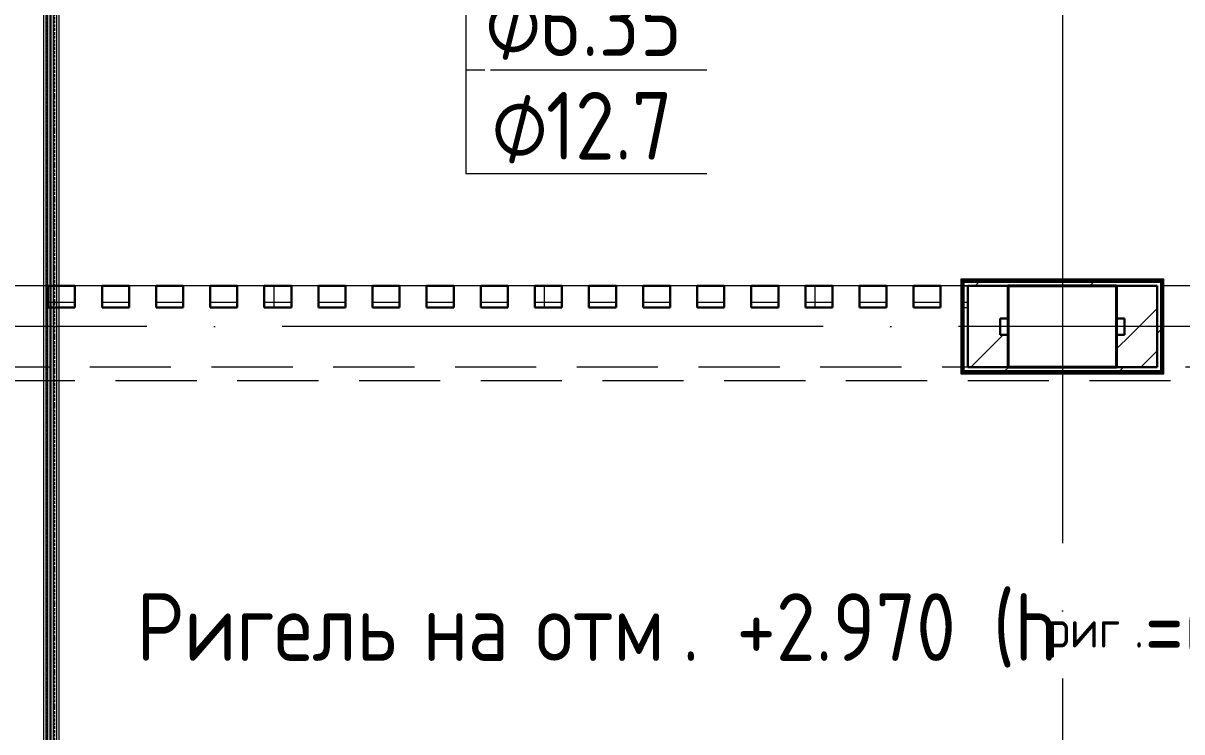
# Model space of a CAD drawing. Header units: millimetres. Extents: x -88595 to 880822, y -1054509 to -148035.
# Drawn here: x 173372 to 177655, y -278200 to -275580 of the extents above; entities that cross this region are included whole.
import ezdxf

# ---------------------------------------------------------------- set-up
doc = ezdxf.new("R2010")
doc.units = ezdxf.units.MM
for name, pattern in [('$0$ADSK_Осевая', [14, 10, -2, 0, -2]), ('ADSK_Линия сетки', [25, 20, -2.5, 0, -2.5]), ('ADSK_Сверху', [4.5, 3, -1.5]), ('ADSK_Штриховая_ш3 п1_5', [4.5, 3, -1.5])]:
    doc.linetypes.add(name, pattern=pattern)
for name, color, linetype, lineweight in [('Аннотация', 7, 'Continuous', 20), ('Изоляция', 7, 'Continuous', 18), ('Линии', 7, 'Continuous', 9), ('Марки', 7, 'Continuous', 20), ('Несущие колонны', 7, 'Continuous', 18), ('Оборудование', 7, 'Continuous', 18), ('Ограждение', 7, 'Continuous', 9), ('Оси', 7, 'Continuous', 9), ('Перекрытие', 7, 'Continuous', 18), ('Стены внутренние', 7, 'Continuous', 18), ('Стены наружные', 7, 'Continuous', 18), ('Стены штриховка', 7, 'Continuous', 9), ('Трубопровод', 7, 'Continuous', 18)]:
    doc.layers.add(name, color=color, linetype=linetype, lineweight=lineweight)
doc.styles.add('$0$GOST Common_10', font='GOST_Common.ttf', dxfattribs={"width": 0.9, "height": 250})
doc.styles.add('$1$GOST Common', font='GOST_Common.ttf', dxfattribs={"width": 0.9, "height": 250})
doc.styles.add('GOST Common_3', font='GOST_Common.ttf', dxfattribs={"width": 0.9, "height": 2.5})
doc.styles.add('GOST Common_5', font='GOST_Common.ttf', dxfattribs={"width": 0.9, "height": 5})
pattern_1 = [(0, (215928.7, 665702.34), (0, 600), []), (90, (215928.7, 665702.34), (-600, 4e-14), [])]

# ---------------------------------------------------------------- blocks, each defined once
blk = doc.blocks.new('$0$ADSK_M_Трубы - Диаметр_8-160846-В_Координация_1 этаж ОВ3')
at = {"layer": 'Марки'}
blk.add_line((0, 0), (8, 0), dxfattribs=at)
blk = doc.blocks.new('1 этаж')
at = {"layer": 'Ограждение'}
h = blk.add_hatch(dxfattribs=at)
h.set_pattern_fill('FP_25', color=256, style=0, pattern_type=2)
h.set_pattern_definition(pattern_1)
h.paths.add_polyline_path([(212972.7, 651782.6), (213712.7, 651782.6), (213717.7, 651787.6), (212967.7, 651787.6)])
h = blk.add_hatch(dxfattribs=at)
h.set_pattern_fill('FP_25', color=256, style=0, pattern_type=2)
h.set_pattern_definition(pattern_1)
h.paths.add_polyline_path([(213571.4, 651437.6), (213717.7, 651437.6), (213712.7, 651442.6), (212972.7, 651442.6), (212967.7, 651437.6), (212992.7, 651437.6)])
at = {"layer": 'Линии', "linetype": 'ADSK_Сверху', "ltscale": 100}
for p, q in [((232997.7, 651762.6), (199787.7, 651762.6)), ((232997.7, 651462.6), (199787.7, 651462.6))]:
    blk.add_line(p, q, dxfattribs=at)
at = {"layer": 'Линии', "linetype": 'ADSK_Штриховая_ш3 п1_5', "ltscale": 100}
blk.add_line((207592.7, 651412.6), (220152.7, 651412.6), dxfattribs=at)
at = {"layer": 'Несущие колонны', "lineweight": 40}
for p, q in [((213142.7, 651462.6), (213142.7, 651762.6)), ((213142.7, 651762.6), (213542.7, 651762.6)), ((213542.7, 651762.6), (213142.7, 651762.6)), ((213142.7, 651762.6), (213142.7, 651462.6)), ((213542.7, 651762.6), (213542.7, 651462.6)), ((213542.7, 651462.6), (213542.7, 651762.6)), ((213542.7, 651462.6), (213142.7, 651462.6)), ((213142.7, 651462.6), (213542.7, 651462.6))]:
    blk.add_line(p, q, dxfattribs=at)
at = {"layer": 'Ограждение'}
for p, q in [((213717.7, 651787.6), (212967.7, 651787.6)), ((212967.7, 651787.6), (212972.7, 651782.6)), ((212967.7, 651787.6), (212967.7, 651437.6)), ((213717.7, 651787.6), (213712.7, 651782.6)), ((213717.7, 651437.6), (213717.7, 651787.6)), ((212967.7, 651437.6), (212972.7, 651442.6)), ((212967.7, 651437.6), (213717.7, 651437.6)), ((213712.7, 651442.6), (213717.7, 651437.6))]:
    blk.add_line(p, q, dxfattribs=at)
at = {"layer": 'Оси', "linetype": 'ADSK_Линия сетки', "ltscale": 100}
for p, q in [((213342.7, 697813.2), (213342.7, 631836.5)), ((252460, 651612.6), (175520.4, 651612.6))]:
    blk.add_line(p, q, dxfattribs=at)
at = {"layer": 'Перекрытие', "color": 49, "ltscale": 100, "true_color": 0x464646}
for p, q in [((209592.7, 651762.6), (209492.7, 651762.6)), ((209792.7, 651762.6), (209692.7, 651762.6)), ((209992.7, 651762.6), (209892.7, 651762.6)), ((210192.7, 651762.6), (210092.7, 651762.6)), ((210392.7, 651762.6), (210292.7, 651762.6)), ((210592.7, 651762.6), (210492.7, 651762.6)), ((210792.7, 651762.6), (210692.7, 651762.6)), ((210992.7, 651762.6), (210892.7, 651762.6)), ((211192.7, 651762.6), (211092.7, 651762.6)), ((211392.7, 651762.6), (211292.7, 651762.6)), ((211592.7, 651762.6), (211492.7, 651762.6)), ((211792.7, 651762.6), (211692.7, 651762.6)), ((211992.7, 651762.6), (211892.7, 651762.6)), ((212192.7, 651762.6), (212092.7, 651762.6)), ((212392.7, 651762.6), (212292.7, 651762.6)), ((212592.7, 651762.6), (212492.7, 651762.6)), ((212792.7, 651762.6), (212692.7, 651762.6)), ((212967.7, 651762.6), (212892.7, 651762.6)), ((218907.7, 651762.6), (213717.7, 651762.6))]:
    blk.add_line(p, q, dxfattribs=at)
at = {"layer": 'Стены внутренние', "lineweight": 30}
for p, q in [((209692.7, 651762.6), (209592.7, 651762.6)), ((209592.7, 651762.6), (209592.7, 651682.6)), ((209692.7, 651682.6), (209692.7, 651762.6)), ((209892.7, 651762.6), (209792.7, 651762.6)), ((209792.7, 651762.6), (209792.7, 651682.6)), ((209892.7, 651682.6), (209892.7, 651762.6)), ((210092.7, 651762.6), (209992.7, 651762.6)), ((209992.7, 651762.6), (209992.7, 651682.6)), ((210092.7, 651682.6), (210092.7, 651762.6)), ((210292.7, 651762.6), (210192.7, 651762.6)), ((210192.7, 651762.6), (210192.7, 651682.6)), ((210292.7, 651682.6), (210292.7, 651762.6)), ((210492.7, 651762.6), (210392.7, 651762.6)), ((210392.7, 651762.6), (210392.7, 651682.6)), ((210492.7, 651682.6), (210492.7, 651762.6)), ((210692.7, 651762.6), (210592.7, 651762.6)), ((210592.7, 651762.6), (210592.7, 651682.6)), ((210692.7, 651682.6), (210692.7, 651762.6)), ((210892.7, 651762.6), (210792.7, 651762.6)), ((210792.7, 651762.6), (210792.7, 651682.6)), ((210892.7, 651682.6), (210892.7, 651762.6)), ((211092.7, 651762.6), (210992.7, 651762.6)), ((210992.7, 651762.6), (210992.7, 651682.6)), ((211092.7, 651682.6), (211092.7, 651762.6)), ((211292.7, 651762.6), (211192.7, 651762.6)), ((211192.7, 651762.6), (211192.7, 651682.6)), ((211292.7, 651682.6), (211292.7, 651762.6)), ((211492.7, 651762.6), (211392.7, 651762.6)), ((211392.7, 651762.6), (211392.7, 651682.6)), ((211492.7, 651682.6), (211492.7, 651762.6)), ((211692.7, 651762.6), (211592.7, 651762.6)), ((211592.7, 651762.6), (211592.7, 651682.6)), ((211692.7, 651682.6), (211692.7, 651762.6)), ((211892.7, 651762.6), (211792.7, 651762.6)), ((211792.7, 651762.6), (211792.7, 651682.6)), ((211892.7, 651682.6), (211892.7, 651762.6)), ((212092.7, 651762.6), (211992.7, 651762.6)), ((211992.7, 651762.6), (211992.7, 651682.6)), ((212092.7, 651682.6), (212092.7, 651762.6)), ((212292.7, 651762.6), (212192.7, 651762.6)), ((212192.7, 651762.6), (212192.7, 651682.6)), ((212292.7, 651682.6), (212292.7, 651762.6)), ((212492.7, 651762.6), (212392.7, 651762.6)), ((212392.7, 651762.6), (212392.7, 651682.6)), ((212492.7, 651682.6), (212492.7, 651762.6)), ((212692.7, 651762.6), (212592.7, 651762.6)), ((212592.7, 651762.6), (212592.7, 651682.6)), ((212692.7, 651682.6), (212692.7, 651762.6)), ((212892.7, 651762.6), (212792.7, 651762.6)), ((212792.7, 651762.6), (212792.7, 651682.6)), ((212892.7, 651682.6), (212892.7, 651762.6)), ((209592.7, 651682.6), (209692.7, 651682.6)), ((209792.7, 651682.6), (209892.7, 651682.6)), ((209992.7, 651682.6), (210092.7, 651682.6)), ((210192.7, 651682.6), (210292.7, 651682.6)), ((210392.7, 651682.6), (210492.7, 651682.6)), ((210592.7, 651682.6), (210692.7, 651682.6)), ((210792.7, 651682.6), (210892.7, 651682.6)), ((210992.7, 651682.6), (211092.7, 651682.6)), ((211192.7, 651682.6), (211292.7, 651682.6)), ((211392.7, 651682.6), (211492.7, 651682.6)), ((211592.7, 651682.6), (211692.7, 651682.6)), ((211792.7, 651682.6), (211892.7, 651682.6)), ((211992.7, 651682.6), (212092.7, 651682.6)), ((212192.7, 651682.6), (212292.7, 651682.6)), ((212392.7, 651682.6), (212492.7, 651682.6)), ((212592.7, 651682.6), (212692.7, 651682.6)), ((212792.7, 651682.6), (212892.7, 651682.6))]:
    blk.add_line(p, q, dxfattribs=at)
at = {"layer": 'Стены внутренние', "linetype": 'Continuous', "lineweight": 9}
for p, q in [((210428.7, 651682.6), (210428.7, 651762.6)), ((211428.7, 651682.6), (211428.7, 651762.6)), ((212428.7, 651682.6), (212428.7, 651762.6)), ((209592.7, 651702.3), (209692.7, 651702.3)), ((209792.7, 651702.3), (209892.7, 651702.3)), ((209992.7, 651702.3), (210092.7, 651702.3)), ((210192.7, 651702.3), (210292.7, 651702.3)), ((210392.7, 651702.3), (210492.7, 651702.3)), ((210592.7, 651702.3), (210692.7, 651702.3)), ((210792.7, 651702.3), (210892.7, 651702.3)), ((210992.7, 651702.3), (211092.7, 651702.3)), ((211192.7, 651702.3), (211292.7, 651702.3)), ((211392.7, 651702.3), (211492.7, 651702.3)), ((211592.7, 651702.3), (211692.7, 651702.3)), ((211792.7, 651702.3), (211892.7, 651702.3)), ((211992.7, 651702.3), (212092.7, 651702.3)), ((212192.7, 651702.3), (212292.7, 651702.3)), ((212392.7, 651702.3), (212492.7, 651702.3)), ((212592.7, 651702.3), (212692.7, 651702.3)), ((212792.7, 651702.3), (212892.7, 651702.3)), ((212977.7, 651702.3), (212992.7, 651702.3))]:
    blk.add_line(p, q, dxfattribs=at)
at = {"layer": 'Стены наружные', "lineweight": 30}
for p, q in [((213712.7, 651782.6), (212972.7, 651782.6)), ((212972.7, 651782.6), (212972.7, 651442.6)), ((213707.7, 651777.6), (212977.7, 651777.6)), ((212977.7, 651777.6), (212977.7, 651447.6)), ((213707.7, 651447.6), (213707.7, 651777.6)), ((213712.7, 651442.6), (213712.7, 651782.6)), ((212992.7, 651762.6), (213142.7, 651762.6)), ((212992.7, 651762.6), (212992.7, 651462.6)), ((213542.7, 651762.6), (213692.7, 651762.6)), ((213692.7, 651462.6), (213692.7, 651762.6)), ((213112.7, 651582.6), (213112.7, 651642.6)), ((213112.7, 651642.6), (213142.7, 651642.6)), ((213542.7, 651642.6), (213572.7, 651642.6)), ((213572.7, 651642.6), (213572.7, 651582.6)), ((213142.7, 651582.6), (213112.7, 651582.6)), ((213572.7, 651582.6), (213542.7, 651582.6)), ((212972.7, 651442.6), (213712.7, 651442.6)), ((212977.7, 651447.6), (213707.7, 651447.6)), ((213142.7, 651462.6), (212992.7, 651462.6)), ((213692.7, 651462.6), (213542.7, 651462.6))]:
    blk.add_line(p, q, dxfattribs=at)
at = {"layer": 'Стены наружные', "linetype": 'Continuous', "lineweight": 9}
for p, q in [((213019.8, 651762.6), (213034.8, 651777.6)), ((213034.8, 651777.6), (213039.8, 651782.6)), ((213105.5, 651777.6), (213110.5, 651782.6)), ((213176.2, 651777.6), (213181.2, 651782.6)), ((213247, 651777.6), (213252, 651782.6)), ((213317.7, 651777.6), (213322.7, 651782.6)), ((213388.4, 651777.6), (213393.4, 651782.6)), ((213444.1, 651762.6), (213459.1, 651777.6)), ((213459.1, 651777.6), (213464.1, 651782.6)), ((213529.8, 651777.6), (213534.8, 651782.6)), ((213600.5, 651777.6), (213605.5, 651782.6)), ((213671.2, 651777.6), (213676.2, 651782.6)), ((213707.7, 651743.4), (213712.7, 651748.4)), ((212972.7, 651715.5), (212977.7, 651720.5)), ((212972.7, 651644.8), (212977.7, 651649.8)), ((213595.5, 651582.6), (213692.7, 651679.8)), ((213707.7, 651672.7), (213712.7, 651677.7)), ((213692.7, 651587), (213707.7, 651602)), ((213707.7, 651602), (213712.7, 651607)), ((212972.7, 651574.1), (212977.7, 651579.1)), ((213004.1, 651462.6), (213124.1, 651582.6)), ((213542.7, 651529.8), (213595.5, 651582.6)), ((213632.7, 651462.6), (213692.7, 651522.6)), ((213707.7, 651531.3), (213712.7, 651536.3)), ((212972.7, 651503.4), (212977.7, 651508.4)), ((212982.7, 651442.6), (212987.7, 651447.6)), ((213053.4, 651442.6), (213058.4, 651447.6)), ((213124.1, 651442.6), (213129.1, 651447.6)), ((213129.1, 651447.6), (213144.1, 651462.6)), ((213194.8, 651442.6), (213199.8, 651447.6)), ((213265.5, 651442.6), (213270.5, 651447.6)), ((213336.2, 651442.6), (213341.2, 651447.6)), ((213406.9, 651442.6), (213411.9, 651447.6)), ((213477.6, 651442.6), (213482.6, 651447.6)), ((213548.4, 651442.6), (213553.4, 651447.6)), ((213553.4, 651447.6), (213568.4, 651462.6)), ((213619.1, 651442.6), (213624.1, 651447.6)), ((213689.8, 651442.6), (213694.8, 651447.6)), ((213707.7, 651460.5), (213712.7, 651465.5))]:
    blk.add_line(p, q, dxfattribs=at)
at = {"layer": 'Стены штриховка'}
for p, q in [((212977.7, 651762.6), (212992.7, 651762.6)), ((212977.7, 651682.6), (212992.7, 651682.6))]:
    blk.add_line(p, q, dxfattribs=at)
at = {"layer": 'Аннотация', "width": 0.9}
for s, height, style, p in [('Ригель', 250, 'GOST Common_3', (209919.7, 650376.7)), ('. +2.970 (h', 250, 'GOST Common_3', (211937.8, 650376.7)), ('=600', 250, 'GOST Common_3', (213646.3, 650376.7)), ('на', 250, 'GOST Common_3', (210979.3, 650376.7)), ('отм', 250, 'GOST Common_3', (211396, 650376.7)), ('риг', 138.75, 'GOST Common_5', (213287.2, 650426)), ('.', 138.8, 'GOST Common_5', (213608.7, 650426))]:
    blk.add_text(s, height=height, dxfattribs=dict(at, style=style)).set_placement(p)

msp = doc.modelspace()

# ---------------------------------------------------------------- linework, layer by layer
at = {"layer": 'Изоляция', "color": 190, "true_color": 0x8000ff}
for p, q in [((173447.1, -275127.8), (173447.1, -279996.1)), ((173471.5, -279996.1), (173471.5, -275127.8))]:
    msp.add_line(p, q, dxfattribs=at)
at = {"layer": 'Изоляция', "color": 134, "true_color": 0x00a6a6}
for p, q in [((173473.9, -275243.7), (173473.9, -279980.2)), ((173504.6, -279980.2), (173504.6, -275243.7))]:
    msp.add_line(p, q, dxfattribs=at)
at = {"layer": 'Марки'}
for p, q in [((175008.2, -275108.8), (175008.2, -275753.5)), ((175008.2, -275157.8), (175008.2, -276136.3)), ((175008.2, -275753.5), (175078.2, -275753.5)), ((175008.2, -276136.3), (175099, -276136.3))]:
    msp.add_line(p, q, dxfattribs=at)
at = {"layer": 'Трубопровод', "color": 190, "true_color": 0x8000ff}
for p, q in [((173456.1, -275127.8), (173456.1, -279996.1)), ((173462.5, -279996.1), (173462.5, -275127.8))]:
    msp.add_line(p, q, dxfattribs=at)
at = {"layer": 'Трубопровод', "color": 190, "linetype": '$0$ADSK_Осевая', "true_color": 0x8000ff}
msp.add_line((173459.3, -279996.1), (173459.3, -275127.8), dxfattribs=at)
msp.add_line((173459.3, -279996.1), (173459.3, -275127.8), dxfattribs=at)
at = {"layer": 'Трубопровод', "color": 134, "true_color": 0x00a6a6}
for p, q in [((173482.9, -275243.7), (173482.9, -279980.2)), ((173495.6, -279980.2), (173495.6, -275243.7))]:
    msp.add_line(p, q, dxfattribs=at)
at = {"layer": 'Трубопровод', "color": 134, "linetype": '$0$ADSK_Осевая', "true_color": 0x00a6a6}
msp.add_line((173489.3, -279980.2), (173489.3, -275243.7), dxfattribs=at)
msp.add_line((173489.3, -279980.2), (173489.3, -275243.7), dxfattribs=at)

# ---------------------------------------------------------------- block references
at = {"layer": 'Марки', "xscale": 99.99999999999993, "yscale": 99.99999999999993, "zscale": 99.99999999999993}
for p in [(175099, -275753.5), (175099, -276136.3)]:
    msp.add_blockref('$0$ADSK_M_Трубы - Диаметр_8-160846-В_Координация_1 этаж ОВ3', p, dxfattribs=at)
at = {"layer": 'Оборудование', "color": 5, "true_color": 0x0000ff}
msp.add_blockref('1 этаж', (-36129.5, -928314.5), dxfattribs=at)

# ---------------------------------------------------------------- texts
at = {"layer": 'Марки', "lineweight": 9, "char_height": 250, "attachment_point": 1}
for s, insert, width, style in [('\\fGOST Common|b0|i0|c254|p34|;\\W.9;⌀', (175078.2, -275451.9), 245.316, '$0$GOST Common_10'), ('6.35', (175280.6, -275451.9), 663.797, '$1$GOST Common'), ('\\fGOST Common|b0|i0|c254|p34|;\\W.9;⌀', (175102.1, -275834.7), 245.316, '$0$GOST Common_10'), ('12.7', (175304.5, -275834.7), 606.076, '$1$GOST Common')]:
    msp.add_mtext(s, dxfattribs=dict(at, insert=insert, width=width, style=style))

doc.saveas('drawing.dxf')
